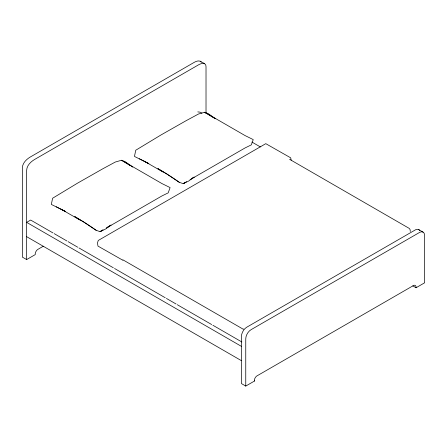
<?xml version="1.0" encoding="UTF-8"?>
<svg xmlns="http://www.w3.org/2000/svg" width="447" height="447" viewBox="0 0 447 447"><rect width="100%" height="100%" fill="white"/><g stroke="black" fill="none" stroke-linecap="round" stroke-linejoin="round"><path stroke-width="0.67" d="M410.285 231.568L410.123 229.68L409.262 228.411L289.611 159.328M102.95 229.926L100.061 231.658L96.122 230.289A303.535 175.246 0 0 0 83.684 221.975L74.9 216.683L83.684 221.975L96.122 230.289M106.984 227.501L111.024 225.076L105.458 229.082L100.061 231.658L102.927 230.004M183.773 183.315L184.929 182.622M191.271 178.811L194.16 177.079L188.595 181.085L183.197 183.661L179.253 182.292A303.535 175.246 0 0 0 166.815 173.978L158.031 168.687L166.815 173.978L179.253 182.292M43.286 246.241L37.587 249.543A4.029 2.324 -60 0 0 35.252 253.589L35.24 254.606L26.647 259.567L22.35 257.086L22.35 167.793C22.529 162.999 26.502 159.216 30.407 156.942L193.663 62.681C195.585 61.546 197.971 60.406 200.217 61.222C202.173 62.77 206.436 63.39 206.017 66.715L206.017 113.454M106.369 228.02L161.97 195.92L168.184 192.869L170.106 187.595L161.97 183.588L121.545 160.249L115.292 162.043L102.771 168.81L77.677 183.069L52.612 198.233L51.332 204.43L65.737 211.615L56.221 206.765M183.197 183.661L186.634 181.678M190.076 179.694L245.101 147.923L251.315 144.873L253.242 139.598L245.101 135.592L204.676 112.253L198.429 114.046L185.902 120.813L160.808 135.072L135.743 150.237L134.463 156.433L148.873 163.619L139.352 158.769M419.66 230.456A7.47 4.314 -60 0 0 415.688 229.713L246.833 327.159A7.47 4.314 -60 0 0 241.464 336.462L241.464 383.593L245.755 386.074L254.349 381.112L254.349 380.241M412.832 285.89L416.056 287.751L424.65 282.789L424.65 235.658A7.47 4.314 -60 0 0 419.984 232.194L251.13 329.64A7.47 4.314 -60 0 0 245.755 338.943L245.755 386.074M122.858 260.249L97.982 246.101L97.474 242.989L98.245 240.464L265.786 143.666L290.662 157.813L291.209 160.138M243.57 329.042L243.257 329.109M197.797 111.895L199.982 112.158L201.854 113.147M243.039 329.104L122.942 259.852M204.514 63.697C202.267 62.887 199.882 64.027 197.96 65.161L34.704 159.417C30.798 161.697 26.826 165.479 26.647 170.273L26.647 259.567M144.157 161.166L162.982 171.994M61.021 209.162L79.851 219.991M418.805 229.657L423.102 232.138M251.918 142.057L260.366 146.929M52.986 232.937L30.659 220.047L26.647 222.36L241.464 346.386M54.193 233.63L66.86 240.95M68.067 241.643L77.722 247.219M78.929 247.917L113.326 267.775M114.533 268.468L165.217 297.736M166.424 298.428L176.079 304.005M177.286 304.703L211.682 324.561M212.889 325.254L241.855 341.977M26.647 236.67L241.464 360.69M200.217 61.222L201.251 62.072M212.845 117.304L204.676 112.253L208.425 113.717L215.331 118.757M214.007 118.025L215.175 118.746M130.289 165.658L121.545 160.249L125.289 161.713L132.703 167.105M254.349 381.112L254.36 380.09A4.029 2.324 -60 0 1 256.695 376.05L413.71 285.398A4.029 2.324 -60 0 1 416.045 286.745L416.056 287.751"/></g></svg>
